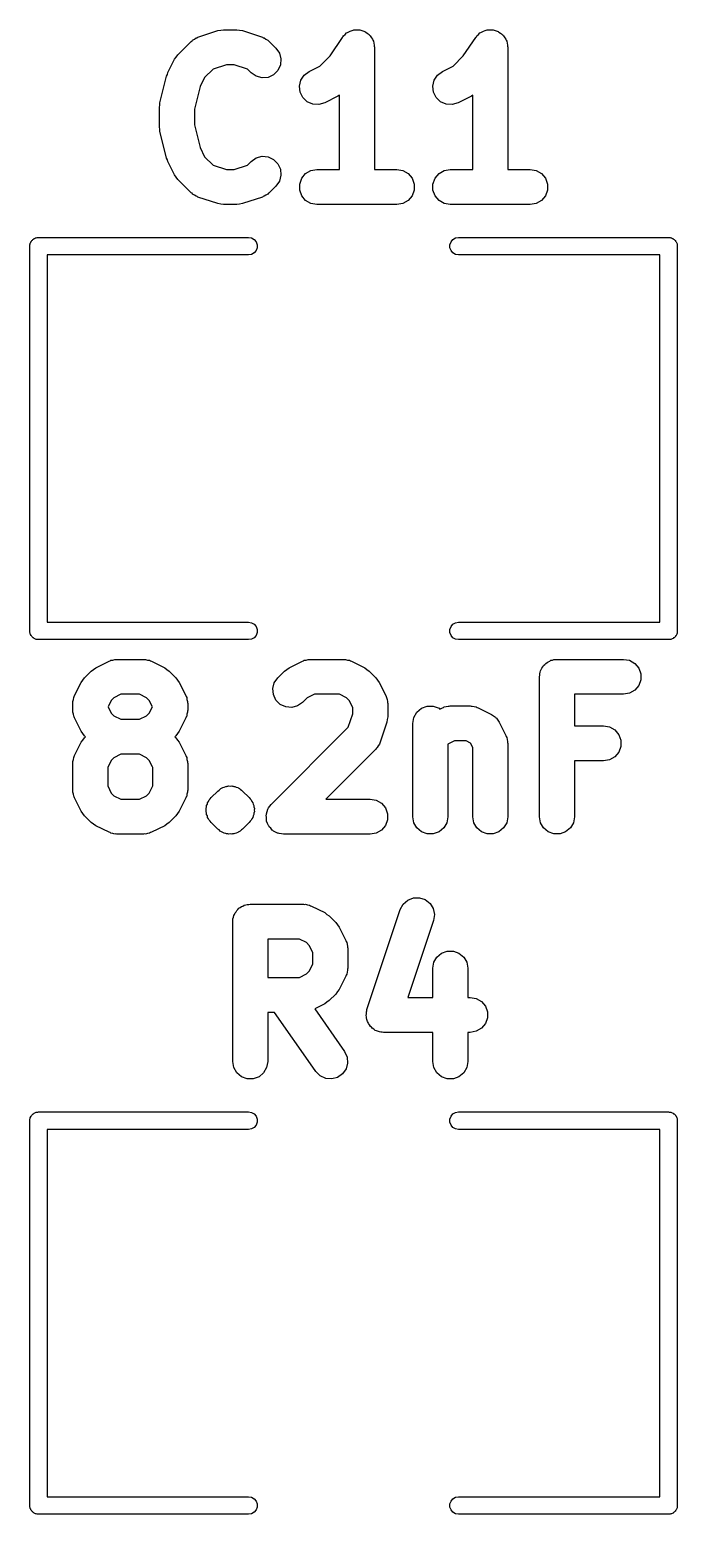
# Model space of a CAD drawing. Extents: x 51 to 137, y -158 to -25.
# Drawn here: x 100.14 to 104.84, y -112.98 to -102.2 of the extents above; entities that cross this region are included whole.
import ezdxf

# ---------------------------------------------------------------- set-up
doc = ezdxf.new("R2010")
doc.units = 0
doc.header["$MEASUREMENT"] = 0
doc.layers.add('BLACK', color=7, linetype='CONTINUOUS')

msp = doc.modelspace()

# ---------------------------------------------------------------- linework, layer by layer
at = {"layer": 'Black'}
for p, q in [((101.214, -102.379), (101.311, -102.282)), ((101.311, -102.282), (101.317, -102.278)), ((101.317, -102.278), (101.321, -102.273)), ((101.321, -102.273), (101.335, -102.265)), ((101.335, -102.265), (101.347, -102.257)), ((101.347, -102.257), (101.354, -102.255)), ((101.354, -102.255), (101.36, -102.252)), ((101.36, -102.252), (101.505, -102.203)), ((101.505, -102.203), (101.526, -102.2)), ((101.526, -102.2), (101.546, -102.197)), ((101.546, -102.197), (101.642, -102.197)), ((101.642, -102.197), (101.662, -102.2)), ((101.662, -102.2), (101.682, -102.203)), ((101.682, -102.203), (101.828, -102.252)), ((101.828, -102.252), (101.834, -102.255)), ((101.834, -102.255), (101.841, -102.257)), ((101.841, -102.257), (101.853, -102.265)), ((101.853, -102.265), (101.866, -102.273)), ((101.866, -102.273), (101.871, -102.278)), ((101.871, -102.278), (101.877, -102.282)), ((101.877, -102.282), (101.926, -102.331)), ((102.318, -102.388), (102.408, -102.253)), ((102.408, -102.253), (102.412, -102.248)), ((102.412, -102.248), (102.416, -102.242)), ((102.416, -102.242), (102.428, -102.232)), ((102.428, -102.232), (102.438, -102.221)), ((102.438, -102.221), (102.444, -102.218)), ((102.444, -102.218), (102.45, -102.214)), ((102.45, -102.214), (102.464, -102.208)), ((102.464, -102.208), (102.478, -102.202)), ((102.478, -102.202), (102.485, -102.201)), ((102.485, -102.201), (102.491, -102.199)), ((102.491, -102.199), (102.506, -102.199)), ((102.506, -102.199), (102.521, -102.197)), ((102.521, -102.197), (102.528, -102.199)), ((102.528, -102.199), (102.535, -102.199)), ((102.535, -102.199), (102.549, -102.204)), ((102.549, -102.204), (102.564, -102.207)), ((102.564, -102.207), (102.57, -102.211)), ((102.57, -102.211), (102.577, -102.214)), ((102.577, -102.214), (102.588, -102.223)), ((102.588, -102.223), (102.601, -102.232)), ((102.601, -102.232), (102.605, -102.237)), ((102.605, -102.237), (102.61, -102.242)), ((102.61, -102.242), (102.618, -102.255)), ((102.618, -102.255), (102.627, -102.267)), ((102.627, -102.267), (102.629, -102.274)), ((102.629, -102.274), (102.633, -102.28)), ((102.633, -102.28), (102.635, -102.295)), ((102.635, -102.295), (102.639, -102.31)), ((103.285, -102.388), (103.375, -102.253)), ((103.375, -102.253), (103.38, -102.248)), ((103.38, -102.248), (103.384, -102.242)), ((103.384, -102.242), (103.395, -102.232)), ((103.395, -102.232), (103.406, -102.221)), ((103.406, -102.221), (103.412, -102.218)), ((103.412, -102.218), (103.417, -102.214)), ((103.417, -102.214), (103.432, -102.208)), ((103.432, -102.208), (103.445, -102.202)), ((103.445, -102.202), (103.452, -102.201)), ((103.452, -102.201), (103.459, -102.199)), ((103.459, -102.199), (103.474, -102.199)), ((103.474, -102.199), (103.489, -102.197)), ((103.489, -102.197), (103.496, -102.199)), ((103.496, -102.199), (103.503, -102.199)), ((103.503, -102.199), (103.517, -102.204)), ((103.517, -102.204), (103.532, -102.207)), ((103.532, -102.207), (103.538, -102.211)), ((103.538, -102.211), (103.544, -102.214)), ((103.544, -102.214), (103.556, -102.223)), ((103.556, -102.223), (103.569, -102.232)), ((103.569, -102.232), (103.573, -102.237)), ((103.573, -102.237), (103.578, -102.242)), ((103.578, -102.242), (103.586, -102.255)), ((103.586, -102.255), (103.595, -102.267)), ((103.595, -102.267), (103.597, -102.274)), ((103.597, -102.274), (103.6, -102.28)), ((103.6, -102.28), (103.603, -102.295)), ((103.603, -102.295), (103.607, -102.31)), ((101.19, -102.412), (101.202, -102.396)), ((101.202, -102.396), (101.214, -102.379)), ((101.926, -102.331), (101.951, -102.367)), ((101.951, -102.367), (101.962, -102.409)), ((101.962, -102.409), (101.959, -102.453)), ((102.244, -102.461), (102.318, -102.388)), ((102.639, -102.31), (102.639, -102.317)), ((102.639, -102.317), (102.64, -102.324)), ((102.64, -102.324), (102.64, -103.213)), ((103.212, -102.461), (103.285, -102.388)), ((103.607, -102.31), (103.607, -102.317)), ((103.607, -102.317), (103.608, -102.324)), ((103.608, -102.324), (103.608, -103.213)), ((101.138, -102.522), (101.142, -102.509)), ((101.142, -102.509), (101.19, -102.412)), ((101.469, -102.483), (101.408, -102.544)), ((101.566, -102.451), (101.469, -102.483)), ((101.622, -102.451), (101.566, -102.451)), ((101.719, -102.483), (101.622, -102.451)), ((101.746, -102.51), (101.719, -102.483)), ((101.782, -102.535), (101.746, -102.51)), ((101.94, -102.493), (101.909, -102.524)), ((101.959, -102.453), (101.94, -102.493)), ((102.131, -102.527), (102.166, -102.5)), ((102.166, -102.5), (102.244, -102.461)), ((103.098, -102.527), (103.134, -102.5)), ((103.134, -102.5), (103.212, -102.461)), ((101.084, -102.728), (101.132, -102.535)), ((101.132, -102.535), (101.138, -102.522)), ((101.375, -102.61), (101.334, -102.775)), ((101.408, -102.544), (101.375, -102.61)), ((101.825, -102.547), (101.782, -102.535)), ((101.869, -102.543), (101.825, -102.547)), ((101.909, -102.524), (101.869, -102.543)), ((102.096, -102.606), (102.106, -102.563)), ((102.101, -102.65), (102.096, -102.606)), ((102.106, -102.563), (102.131, -102.527)), ((103.064, -102.606), (103.074, -102.563)), ((103.069, -102.65), (103.064, -102.606)), ((103.074, -102.563), (103.098, -102.527)), ((101.083, -102.744), (101.084, -102.728)), ((102.121, -102.69), (102.101, -102.65)), ((102.153, -102.72), (102.121, -102.69)), ((102.193, -102.737), (102.153, -102.72)), ((102.28, -102.727), (102.237, -102.74)), ((102.376, -102.679), (102.28, -102.727)), ((102.386, -102.672), (102.376, -102.679)), ((102.386, -103.213), (102.386, -102.672)), ((103.089, -102.69), (103.069, -102.65)), ((103.121, -102.72), (103.089, -102.69)), ((103.161, -102.737), (103.121, -102.72)), ((103.247, -102.727), (103.205, -102.74)), ((103.344, -102.679), (103.247, -102.727)), ((103.354, -102.672), (103.344, -102.679)), ((103.354, -103.213), (103.354, -102.672)), ((101.08, -102.759), (101.083, -102.744)), ((101.08, -102.904), (101.08, -102.759)), ((101.334, -102.775), (101.334, -102.889)), ((102.237, -102.74), (102.193, -102.737)), ((103.205, -102.74), (103.161, -102.737)), ((101.083, -102.919), (101.08, -102.904)), ((101.084, -102.935), (101.083, -102.919)), ((101.132, -103.129), (101.084, -102.935)), ((101.334, -102.889), (101.375, -103.053)), ((101.375, -103.053), (101.408, -103.119)), ((101.138, -103.141), (101.132, -103.129)), ((101.142, -103.155), (101.138, -103.141)), ((101.19, -103.251), (101.142, -103.155)), ((101.408, -103.119), (101.469, -103.18)), ((101.719, -103.18), (101.746, -103.153)), ((101.746, -103.153), (101.782, -103.128)), ((101.782, -103.128), (101.825, -103.116)), ((101.825, -103.116), (101.869, -103.12)), ((101.869, -103.12), (101.909, -103.139)), ((101.909, -103.139), (101.94, -103.17)), ((101.202, -103.268), (101.19, -103.251)), ((101.214, -103.284), (101.202, -103.268)), ((101.469, -103.18), (101.566, -103.213)), ((101.566, -103.213), (101.622, -103.213)), ((101.622, -103.213), (101.719, -103.18)), ((101.94, -103.17), (101.959, -103.21)), ((101.962, -103.254), (101.951, -103.297)), ((101.959, -103.21), (101.962, -103.254)), ((102.113, -103.276), (102.141, -103.242)), ((102.141, -103.242), (102.179, -103.22)), ((102.179, -103.22), (102.223, -103.213)), ((102.223, -103.213), (102.386, -103.213)), ((102.64, -103.213), (102.803, -103.213)), ((102.803, -103.213), (102.847, -103.22)), ((102.847, -103.22), (102.885, -103.242)), ((102.885, -103.242), (102.913, -103.276)), ((103.081, -103.276), (103.109, -103.242)), ((103.109, -103.242), (103.147, -103.22)), ((103.147, -103.22), (103.191, -103.213)), ((103.191, -103.213), (103.354, -103.213)), ((103.608, -103.213), (103.771, -103.213)), ((103.771, -103.213), (103.815, -103.22)), ((103.815, -103.22), (103.853, -103.242)), ((103.853, -103.242), (103.881, -103.276)), ((101.311, -103.381), (101.214, -103.284)), ((101.926, -103.333), (101.877, -103.381)), ((101.951, -103.297), (101.926, -103.333)), ((102.098, -103.318), (102.113, -103.276)), ((102.098, -103.362), (102.098, -103.318)), ((102.113, -103.403), (102.098, -103.362)), ((102.913, -103.276), (102.929, -103.318)), ((102.929, -103.362), (102.913, -103.403)), ((102.929, -103.318), (102.929, -103.362)), ((103.065, -103.318), (103.081, -103.276)), ((103.065, -103.362), (103.065, -103.318)), ((103.081, -103.403), (103.065, -103.362)), ((103.881, -103.276), (103.896, -103.318)), ((103.896, -103.362), (103.881, -103.403)), ((103.896, -103.318), (103.896, -103.362)), ((101.317, -103.385), (101.311, -103.381)), ((101.321, -103.391), (101.317, -103.385)), ((101.335, -103.398), (101.321, -103.391)), ((101.347, -103.406), (101.335, -103.398)), ((101.354, -103.408), (101.347, -103.406)), ((101.36, -103.412), (101.354, -103.408)), ((101.505, -103.46), (101.36, -103.412)), ((101.526, -103.463), (101.505, -103.46)), ((101.546, -103.467), (101.526, -103.463)), ((101.642, -103.467), (101.546, -103.467)), ((101.662, -103.463), (101.642, -103.467)), ((101.682, -103.46), (101.662, -103.463)), ((101.828, -103.412), (101.682, -103.46)), ((101.834, -103.408), (101.828, -103.412)), ((101.841, -103.406), (101.834, -103.408)), ((101.853, -103.398), (101.841, -103.406)), ((101.866, -103.391), (101.853, -103.398)), ((101.871, -103.385), (101.866, -103.391)), ((101.877, -103.381), (101.871, -103.385)), ((102.141, -103.437), (102.113, -103.403)), ((102.179, -103.459), (102.141, -103.437)), ((102.223, -103.467), (102.179, -103.459)), ((102.803, -103.467), (102.223, -103.467)), ((102.847, -103.459), (102.803, -103.467)), ((102.885, -103.437), (102.847, -103.459)), ((102.913, -103.403), (102.885, -103.437)), ((103.109, -103.437), (103.081, -103.403)), ((103.147, -103.459), (103.109, -103.437)), ((103.191, -103.467), (103.147, -103.459)), ((103.771, -103.467), (103.191, -103.467)), ((103.815, -103.459), (103.771, -103.467)), ((103.853, -103.437), (103.815, -103.459)), ((103.881, -103.403), (103.853, -103.437)), ((100.139, -103.769), (100.14, -103.764)), ((100.139, -106.563), (100.139, -103.769)), ((100.14, -103.758), (100.142, -103.753)), ((100.14, -103.764), (100.14, -103.758)), ((100.142, -103.753), (100.143, -103.747)), ((100.143, -103.747), (100.146, -103.742)), ((100.146, -103.742), (100.148, -103.737)), ((100.148, -103.737), (100.152, -103.733)), ((100.152, -103.733), (100.154, -103.728)), ((100.154, -103.728), (100.159, -103.725)), ((100.159, -103.725), (100.162, -103.72)), ((100.162, -103.72), (100.167, -103.718)), ((100.167, -103.718), (100.171, -103.714)), ((100.171, -103.714), (100.176, -103.712)), ((100.176, -103.712), (100.181, -103.709)), ((100.181, -103.709), (100.187, -103.708)), ((100.187, -103.708), (100.192, -103.706)), ((100.192, -103.706), (100.198, -103.706)), ((100.198, -103.706), (100.203, -103.706)), ((100.203, -103.706), (101.727, -103.706)), ((101.727, -103.706), (101.749, -103.709)), ((101.749, -103.709), (101.768, -103.72)), ((101.768, -103.72), (101.782, -103.737)), ((101.782, -103.801), (101.768, -103.818)), ((101.782, -103.737), (101.79, -103.758)), ((101.79, -103.78), (101.782, -103.801)), ((101.79, -103.758), (101.79, -103.78)), ((103.188, -103.758), (103.196, -103.737)), ((103.188, -103.78), (103.188, -103.758)), ((103.196, -103.801), (103.188, -103.78)), ((103.196, -103.737), (103.21, -103.72)), ((103.21, -103.818), (103.196, -103.801)), ((103.21, -103.72), (103.229, -103.709)), ((103.229, -103.709), (103.251, -103.706)), ((103.251, -103.706), (104.775, -103.706)), ((104.775, -103.706), (104.78, -103.706)), ((104.78, -103.706), (104.786, -103.706)), ((104.786, -103.706), (104.791, -103.708)), ((104.791, -103.708), (104.797, -103.709)), ((104.797, -103.709), (104.802, -103.712)), ((104.802, -103.712), (104.807, -103.714)), ((104.807, -103.714), (104.811, -103.718)), ((104.811, -103.718), (104.816, -103.72)), ((104.816, -103.72), (104.819, -103.725)), ((104.819, -103.725), (104.824, -103.728)), ((104.824, -103.728), (104.826, -103.733)), ((104.826, -103.733), (104.83, -103.737)), ((104.83, -103.737), (104.832, -103.742)), ((104.832, -103.742), (104.835, -103.747)), ((104.835, -103.747), (104.836, -103.753)), ((104.836, -103.753), (104.838, -103.758)), ((104.838, -103.758), (104.838, -103.764)), ((104.838, -103.764), (104.838, -103.769)), ((104.838, -103.769), (104.838, -106.563)), ((101.727, -103.832), (100.266, -103.832)), ((100.266, -103.832), (100.266, -106.499)), ((101.749, -103.829), (101.727, -103.832)), ((101.768, -103.818), (101.749, -103.829)), ((103.229, -103.829), (103.21, -103.818)), ((103.251, -103.832), (103.229, -103.829)), ((104.712, -103.832), (103.251, -103.832)), ((104.712, -106.499), (104.712, -103.832)), ((100.266, -106.499), (101.727, -106.499)), ((101.727, -106.499), (101.749, -106.503)), ((101.749, -106.503), (101.768, -106.514)), ((103.21, -106.514), (103.229, -106.503)), ((103.229, -106.503), (103.251, -106.499)), ((103.251, -106.499), (104.712, -106.499)), ((100.14, -106.568), (100.139, -106.563)), ((100.14, -106.574), (100.14, -106.568)), ((100.142, -106.579), (100.14, -106.574)), ((100.143, -106.585), (100.142, -106.579)), ((100.146, -106.59), (100.143, -106.585)), ((100.148, -106.595), (100.146, -106.59)), ((100.152, -106.599), (100.148, -106.595)), ((100.154, -106.604), (100.152, -106.599)), ((100.159, -106.607), (100.154, -106.604)), ((100.162, -106.612), (100.159, -106.607)), ((100.167, -106.614), (100.162, -106.612)), ((100.171, -106.618), (100.167, -106.614)), ((101.768, -106.612), (101.749, -106.623)), ((101.768, -106.514), (101.782, -106.531)), ((101.782, -106.595), (101.768, -106.612)), ((101.782, -106.531), (101.79, -106.552)), ((101.79, -106.574), (101.782, -106.595)), ((101.79, -106.552), (101.79, -106.574)), ((103.188, -106.552), (103.196, -106.531)), ((103.188, -106.574), (103.188, -106.552)), ((103.196, -106.595), (103.188, -106.574)), ((103.196, -106.531), (103.21, -106.514)), ((103.21, -106.612), (103.196, -106.595)), ((103.229, -106.623), (103.21, -106.612)), ((104.811, -106.614), (104.807, -106.618)), ((104.816, -106.612), (104.811, -106.614)), ((104.819, -106.607), (104.816, -106.612)), ((104.824, -106.604), (104.819, -106.607)), ((104.826, -106.599), (104.824, -106.604)), ((104.83, -106.595), (104.826, -106.599)), ((104.832, -106.59), (104.83, -106.595)), ((104.835, -106.585), (104.832, -106.59)), ((104.836, -106.579), (104.835, -106.585)), ((104.838, -106.574), (104.836, -106.579)), ((104.838, -106.563), (104.838, -106.568)), ((104.838, -106.568), (104.838, -106.574)), ((100.176, -106.62), (100.171, -106.618)), ((100.181, -106.623), (100.176, -106.62)), ((100.187, -106.624), (100.181, -106.623)), ((100.192, -106.626), (100.187, -106.624)), ((100.198, -106.626), (100.192, -106.626)), ((100.203, -106.626), (100.198, -106.626)), ((101.727, -106.626), (100.203, -106.626)), ((101.749, -106.623), (101.727, -106.626)), ((103.251, -106.626), (103.229, -106.623)), ((104.775, -106.626), (103.251, -106.626)), ((104.78, -106.626), (104.775, -106.626)), ((104.786, -106.626), (104.78, -106.626)), ((104.791, -106.624), (104.786, -106.626)), ((104.797, -106.623), (104.791, -106.624)), ((104.802, -106.62), (104.797, -106.623)), ((104.807, -106.618), (104.802, -106.62)), ((100.618, -106.83), (100.715, -106.782)), ((100.715, -106.782), (100.722, -106.78)), ((100.722, -106.78), (100.728, -106.776)), ((100.728, -106.776), (100.743, -106.774)), ((100.743, -106.774), (100.757, -106.769)), ((100.757, -106.769), (100.764, -106.77)), ((100.764, -106.77), (100.771, -106.769)), ((100.771, -106.769), (100.965, -106.769)), ((100.965, -106.769), (100.972, -106.77)), ((100.972, -106.77), (100.98, -106.769)), ((100.98, -106.769), (100.994, -106.774)), ((100.994, -106.774), (101.008, -106.776)), ((101.008, -106.776), (101.015, -106.78)), ((101.015, -106.78), (101.022, -106.782)), ((101.022, -106.782), (101.119, -106.83)), ((102.021, -106.83), (102.118, -106.782)), ((102.118, -106.782), (102.125, -106.78)), ((102.125, -106.78), (102.131, -106.776)), ((102.131, -106.776), (102.146, -106.774)), ((102.146, -106.774), (102.16, -106.769)), ((102.16, -106.769), (102.167, -106.77)), ((102.167, -106.77), (102.175, -106.769)), ((102.175, -106.769), (102.416, -106.769)), ((102.416, -106.769), (102.424, -106.77)), ((102.424, -106.77), (102.431, -106.769)), ((102.431, -106.769), (102.445, -106.774)), ((102.445, -106.774), (102.46, -106.776)), ((102.46, -106.776), (102.466, -106.78)), ((102.466, -106.78), (102.473, -106.782)), ((102.473, -106.782), (102.57, -106.83)), ((103.855, -106.832), (103.862, -106.824)), ((103.862, -106.824), (103.867, -106.814)), ((103.867, -106.814), (103.876, -106.807)), ((103.876, -106.807), (103.883, -106.798)), ((103.883, -106.798), (103.893, -106.793)), ((103.893, -106.793), (103.901, -106.786)), ((103.901, -106.786), (103.912, -106.782)), ((103.912, -106.782), (103.921, -106.776)), ((103.921, -106.776), (103.932, -106.774)), ((103.932, -106.774), (103.943, -106.771)), ((103.943, -106.771), (103.954, -106.771)), ((103.954, -106.771), (103.965, -106.769)), ((103.965, -106.769), (104.448, -106.769)), ((104.448, -106.769), (104.492, -106.776)), ((104.492, -106.776), (104.53, -106.798)), ((104.53, -106.798), (104.558, -106.832)), ((100.464, -107.032), (100.513, -106.936)), ((100.513, -106.936), (100.525, -106.919)), ((100.525, -106.919), (100.537, -106.903)), ((100.537, -106.903), (100.585, -106.854)), ((100.585, -106.854), (100.602, -106.843)), ((100.602, -106.843), (100.618, -106.83)), ((101.119, -106.83), (101.135, -106.843)), ((101.135, -106.843), (101.152, -106.854)), ((101.152, -106.854), (101.2, -106.903)), ((101.2, -106.903), (101.212, -106.919)), ((101.212, -106.919), (101.224, -106.936)), ((101.224, -106.936), (101.272, -107.032)), ((101.914, -106.939), (101.94, -106.903)), ((101.94, -106.903), (101.988, -106.854)), ((101.988, -106.854), (102.005, -106.843)), ((102.005, -106.843), (102.021, -106.83)), ((102.57, -106.83), (102.586, -106.843)), ((102.586, -106.843), (102.603, -106.854)), ((102.603, -106.854), (102.651, -106.903)), ((102.651, -106.903), (102.663, -106.919)), ((102.663, -106.919), (102.675, -106.936)), ((102.675, -106.936), (102.724, -107.032)), ((103.838, -106.896), (103.84, -106.885)), ((103.838, -107.912), (103.838, -106.896)), ((103.84, -106.874), (103.843, -106.863)), ((103.84, -106.885), (103.84, -106.874)), ((103.843, -106.863), (103.845, -106.852)), ((103.845, -106.852), (103.851, -106.843)), ((103.851, -106.843), (103.855, -106.832)), ((104.558, -106.832), (104.573, -106.874)), ((104.573, -106.918), (104.558, -106.959)), ((104.573, -106.874), (104.573, -106.918)), ((100.459, -107.046), (100.462, -107.039)), ((100.462, -107.039), (100.464, -107.032)), ((100.801, -107.023), (100.75, -107.048)), ((100.935, -107.023), (100.801, -107.023)), ((100.987, -107.048), (100.935, -107.023)), ((101.272, -107.032), (101.274, -107.039)), ((101.274, -107.039), (101.278, -107.046)), ((101.903, -106.981), (101.914, -106.939)), ((101.907, -107.025), (101.903, -106.981)), ((101.925, -107.065), (101.907, -107.025)), ((102.205, -107.023), (102.153, -107.048)), ((102.386, -107.023), (102.205, -107.023)), ((102.438, -107.048), (102.386, -107.023)), ((102.724, -107.032), (102.726, -107.039)), ((102.726, -107.039), (102.729, -107.046)), ((104.448, -107.023), (104.092, -107.023)), ((104.092, -107.023), (104.092, -107.252)), ((104.492, -107.015), (104.448, -107.023)), ((104.53, -106.993), (104.492, -107.015)), ((104.558, -106.959), (104.53, -106.993)), ((100.451, -107.089), (100.452, -107.082)), ((100.451, -107.138), (100.451, -107.089)), ((100.452, -107.145), (100.451, -107.138)), ((100.452, -107.075), (100.456, -107.06)), ((100.452, -107.082), (100.452, -107.075)), ((100.452, -107.152), (100.452, -107.145)), ((100.456, -107.166), (100.452, -107.152)), ((100.456, -107.06), (100.459, -107.046)), ((100.731, -107.068), (100.708, -107.113)), ((100.708, -107.113), (100.731, -107.159)), ((100.75, -107.048), (100.731, -107.068)), ((101.006, -107.068), (100.987, -107.048)), ((101.029, -107.113), (101.006, -107.068)), ((101.006, -107.159), (101.029, -107.113)), ((101.278, -107.046), (101.28, -107.06)), ((101.28, -107.06), (101.285, -107.075)), ((101.285, -107.152), (101.28, -107.166)), ((101.285, -107.075), (101.284, -107.082)), ((101.284, -107.082), (101.286, -107.089)), ((101.286, -107.138), (101.284, -107.145)), ((101.284, -107.145), (101.285, -107.152)), ((101.286, -107.089), (101.286, -107.138)), ((101.957, -107.096), (101.925, -107.065)), ((101.997, -107.115), (101.957, -107.096)), ((102.04, -107.119), (101.997, -107.115)), ((102.083, -107.107), (102.04, -107.119)), ((102.119, -107.082), (102.083, -107.107)), ((102.153, -107.048), (102.119, -107.082)), ((102.457, -107.068), (102.438, -107.048)), ((102.483, -107.119), (102.457, -107.068)), ((102.483, -107.165), (102.483, -107.119)), ((102.729, -107.046), (102.732, -107.06)), ((102.732, -107.06), (102.736, -107.075)), ((102.736, -107.075), (102.736, -107.082)), ((102.736, -107.082), (102.737, -107.089)), ((102.737, -107.089), (102.737, -107.186)), ((102.926, -107.191), (102.948, -107.153)), ((102.948, -107.153), (102.982, -107.124)), ((102.982, -107.124), (103.023, -107.109)), ((103.023, -107.109), (103.067, -107.109)), ((103.067, -107.109), (103.109, -107.124)), ((103.109, -107.124), (103.115, -107.13)), ((103.115, -107.13), (103.134, -107.121)), ((103.134, -107.121), (103.141, -107.119)), ((103.141, -107.119), (103.147, -107.115)), ((103.147, -107.115), (103.162, -107.112)), ((103.162, -107.112), (103.176, -107.108)), ((103.176, -107.108), (103.183, -107.109)), ((103.183, -107.109), (103.191, -107.107)), ((103.191, -107.107), (103.336, -107.107)), ((103.336, -107.107), (103.343, -107.109)), ((103.343, -107.109), (103.35, -107.108)), ((103.35, -107.108), (103.364, -107.112)), ((103.364, -107.112), (103.379, -107.115)), ((103.379, -107.115), (103.385, -107.119)), ((103.385, -107.119), (103.392, -107.121)), ((103.392, -107.121), (103.489, -107.169)), ((100.459, -107.181), (100.456, -107.166)), ((100.462, -107.187), (100.459, -107.181)), ((100.464, -107.194), (100.462, -107.187)), ((100.513, -107.291), (100.464, -107.194)), ((100.731, -107.159), (100.75, -107.178)), ((100.75, -107.178), (100.801, -107.204)), ((100.801, -107.204), (100.935, -107.204)), ((100.935, -107.204), (100.987, -107.178)), ((100.987, -107.178), (101.006, -107.159)), ((101.272, -107.194), (101.224, -107.291)), ((101.274, -107.187), (101.272, -107.194)), ((101.278, -107.181), (101.274, -107.187)), ((101.28, -107.166), (101.278, -107.181)), ((102.451, -107.262), (102.483, -107.165)), ((102.73, -107.226), (102.682, -107.371)), ((102.733, -107.206), (102.73, -107.226)), ((102.737, -107.186), (102.733, -107.206)), ((102.918, -107.234), (102.926, -107.191)), ((102.918, -107.912), (102.918, -107.234)), ((103.489, -107.169), (103.504, -107.18)), ((103.504, -107.18), (103.52, -107.19)), ((103.52, -107.19), (103.522, -107.193)), ((103.522, -107.193), (103.525, -107.195)), ((103.525, -107.195), (103.535, -107.211)), ((103.535, -107.211), (103.546, -107.226)), ((103.546, -107.226), (103.594, -107.323)), ((104.092, -107.252), (104.303, -107.252)), ((104.303, -107.252), (104.347, -107.26)), ((104.347, -107.26), (104.385, -107.282)), ((100.525, -107.307), (100.513, -107.291)), ((100.513, -107.371), (100.525, -107.355)), ((100.537, -107.324), (100.525, -107.307)), ((100.525, -107.355), (100.537, -107.338)), ((100.543, -107.331), (100.537, -107.324)), ((100.537, -107.338), (100.543, -107.331)), ((101.2, -107.324), (101.193, -107.331)), ((101.193, -107.331), (101.2, -107.338)), ((101.212, -107.307), (101.2, -107.324)), ((101.2, -107.338), (101.212, -107.355)), ((101.224, -107.291), (101.212, -107.307)), ((101.212, -107.355), (101.224, -107.371)), ((101.891, -107.822), (102.451, -107.262)), ((103.221, -107.361), (103.172, -107.385)), ((103.306, -107.361), (103.221, -107.361)), ((103.338, -107.377), (103.306, -107.361)), ((103.594, -107.323), (103.596, -107.33)), ((103.596, -107.33), (103.6, -107.336)), ((103.6, -107.336), (103.603, -107.351)), ((103.603, -107.351), (103.607, -107.365)), ((103.607, -107.365), (103.607, -107.372)), ((104.385, -107.282), (104.413, -107.316)), ((104.413, -107.316), (104.428, -107.357)), ((104.428, -107.357), (104.428, -107.401)), ((100.459, -107.481), (100.462, -107.475)), ((100.462, -107.475), (100.464, -107.468)), ((100.464, -107.468), (100.513, -107.371)), ((100.801, -107.458), (100.75, -107.484)), ((100.935, -107.458), (100.801, -107.458)), ((100.987, -107.484), (100.935, -107.458)), ((101.224, -107.371), (101.272, -107.468)), ((101.272, -107.468), (101.274, -107.475)), ((101.274, -107.475), (101.278, -107.481)), ((102.651, -107.421), (102.288, -107.785)), ((102.656, -107.415), (102.651, -107.421)), ((102.661, -107.41), (102.656, -107.415)), ((102.668, -107.397), (102.661, -107.41)), ((102.677, -107.385), (102.668, -107.397)), ((102.679, -107.378), (102.677, -107.385)), ((102.682, -107.371), (102.679, -107.378)), ((103.172, -107.385), (103.172, -107.912)), ((103.354, -107.409), (103.338, -107.377)), ((103.354, -107.912), (103.354, -107.409)), ((103.607, -107.372), (103.608, -107.379)), ((103.608, -107.379), (103.608, -107.912)), ((104.413, -107.443), (104.385, -107.477)), ((104.428, -107.401), (104.413, -107.443)), ((100.451, -107.525), (100.452, -107.517)), ((100.451, -107.718), (100.451, -107.525)), ((100.452, -107.51), (100.456, -107.496)), ((100.452, -107.517), (100.452, -107.51)), ((100.456, -107.496), (100.459, -107.481)), ((100.731, -107.503), (100.705, -107.555)), ((100.705, -107.555), (100.705, -107.688)), ((100.75, -107.484), (100.731, -107.503)), ((101.006, -107.503), (100.987, -107.484)), ((101.029, -107.549), (101.006, -107.503)), ((101.032, -107.555), (101.029, -107.549)), ((101.032, -107.688), (101.032, -107.555)), ((101.278, -107.481), (101.28, -107.496)), ((101.28, -107.496), (101.285, -107.51)), ((101.285, -107.51), (101.284, -107.517)), ((101.284, -107.517), (101.286, -107.525)), ((101.286, -107.525), (101.286, -107.718)), ((104.303, -107.506), (104.092, -107.506)), ((104.092, -107.506), (104.092, -107.912)), ((104.347, -107.499), (104.303, -107.506)), ((104.385, -107.477), (104.347, -107.499)), ((100.705, -107.688), (100.731, -107.74)), ((101.006, -107.74), (101.032, -107.688)), ((101.551, -107.697), (101.561, -107.692)), ((101.561, -107.692), (101.567, -107.692)), ((101.567, -107.692), (101.572, -107.69)), ((101.572, -107.69), (101.577, -107.69)), ((101.577, -107.69), (101.583, -107.688)), ((101.583, -107.688), (101.594, -107.689)), ((101.594, -107.689), (101.605, -107.688)), ((101.605, -107.688), (101.61, -107.69)), ((101.61, -107.69), (101.616, -107.69)), ((101.616, -107.69), (101.621, -107.692)), ((101.621, -107.692), (101.627, -107.692)), ((101.627, -107.692), (101.637, -107.697)), ((100.452, -107.725), (100.451, -107.718)), ((100.452, -107.733), (100.452, -107.725)), ((100.456, -107.747), (100.452, -107.733)), ((100.459, -107.762), (100.456, -107.747)), ((100.462, -107.768), (100.459, -107.762)), ((100.464, -107.775), (100.462, -107.768)), ((100.513, -107.872), (100.464, -107.775)), ((100.731, -107.74), (100.75, -107.759)), ((100.75, -107.759), (100.801, -107.785)), ((100.801, -107.785), (100.935, -107.785)), ((100.935, -107.785), (100.987, -107.759)), ((100.987, -107.759), (101.006, -107.74)), ((101.272, -107.775), (101.224, -107.872)), ((101.274, -107.768), (101.272, -107.775)), ((101.278, -107.762), (101.274, -107.768)), ((101.28, -107.747), (101.278, -107.762)), ((101.285, -107.733), (101.28, -107.747)), ((101.286, -107.718), (101.284, -107.725)), ((101.284, -107.725), (101.285, -107.733)), ((101.43, -107.81), (101.437, -107.8)), ((101.437, -107.8), (101.442, -107.79)), ((101.442, -107.79), (101.449, -107.783)), ((101.449, -107.783), (101.456, -107.773)), ((101.456, -107.773), (101.504, -107.725)), ((101.504, -107.725), (101.513, -107.719)), ((101.513, -107.719), (101.521, -107.711)), ((101.521, -107.711), (101.526, -107.708)), ((101.526, -107.708), (101.53, -107.705)), ((101.53, -107.705), (101.536, -107.703)), ((101.536, -107.703), (101.54, -107.7)), ((101.54, -107.7), (101.551, -107.697)), ((101.637, -107.697), (101.648, -107.7)), ((101.648, -107.7), (101.652, -107.703)), ((101.652, -107.703), (101.657, -107.705)), ((101.657, -107.705), (101.662, -107.708)), ((101.662, -107.708), (101.667, -107.711)), ((101.667, -107.711), (101.675, -107.719)), ((101.675, -107.719), (101.684, -107.725)), ((101.684, -107.725), (101.732, -107.773)), ((101.732, -107.773), (101.739, -107.783)), ((101.739, -107.783), (101.746, -107.79)), ((101.746, -107.79), (101.751, -107.8)), ((101.751, -107.8), (101.757, -107.81)), ((102.288, -107.785), (102.61, -107.785)), ((102.61, -107.785), (102.653, -107.792)), ((102.653, -107.792), (102.692, -107.814)), ((100.525, -107.888), (100.513, -107.872)), ((100.537, -107.905), (100.525, -107.888)), ((100.585, -107.953), (100.537, -107.905)), ((101.2, -107.905), (101.152, -107.953)), ((101.212, -107.888), (101.2, -107.905)), ((101.224, -107.872), (101.212, -107.888)), ((101.419, -107.852), (101.422, -107.841)), ((101.42, -107.863), (101.419, -107.852)), ((101.419, -107.874), (101.42, -107.863)), ((101.422, -107.885), (101.419, -107.874)), ((101.422, -107.841), (101.423, -107.83)), ((101.423, -107.896), (101.422, -107.885)), ((101.423, -107.83), (101.428, -107.82)), ((101.428, -107.906), (101.423, -107.896)), ((101.428, -107.82), (101.43, -107.81)), ((101.43, -107.917), (101.428, -107.906)), ((101.757, -107.81), (101.76, -107.82)), ((101.76, -107.906), (101.757, -107.917)), ((101.76, -107.82), (101.765, -107.83)), ((101.765, -107.896), (101.76, -107.906)), ((101.765, -107.83), (101.766, -107.841)), ((101.766, -107.885), (101.765, -107.896)), ((101.766, -107.841), (101.769, -107.852)), ((101.769, -107.874), (101.766, -107.885)), ((101.769, -107.852), (101.768, -107.863)), ((101.768, -107.863), (101.769, -107.874)), ((101.854, -107.901), (101.856, -107.895)), ((101.856, -107.917), (101.854, -107.901)), ((101.856, -107.89), (101.862, -107.874)), ((101.856, -107.895), (101.856, -107.89)), ((101.862, -107.874), (101.866, -107.858)), ((101.866, -107.858), (101.869, -107.853)), ((101.869, -107.853), (101.871, -107.848)), ((101.871, -107.848), (101.882, -107.835)), ((101.882, -107.835), (101.891, -107.822)), ((102.692, -107.814), (102.72, -107.848)), ((102.72, -107.848), (102.735, -107.89)), ((102.735, -107.89), (102.735, -107.934)), ((100.602, -107.965), (100.585, -107.953)), ((100.618, -107.977), (100.602, -107.965)), ((100.715, -108.025), (100.618, -107.977)), ((101.119, -107.977), (101.022, -108.025)), ((101.135, -107.965), (101.119, -107.977)), ((101.152, -107.953), (101.135, -107.965)), ((101.437, -107.926), (101.43, -107.917)), ((101.442, -107.936), (101.437, -107.926)), ((101.449, -107.944), (101.442, -107.936)), ((101.456, -107.953), (101.449, -107.944)), ((101.504, -108.001), (101.456, -107.953)), ((101.513, -108.008), (101.504, -108.001)), ((101.521, -108.016), (101.513, -108.008)), ((101.675, -108.008), (101.667, -108.016)), ((101.684, -108.001), (101.675, -108.008)), ((101.732, -107.953), (101.684, -108.001)), ((101.739, -107.944), (101.732, -107.953)), ((101.746, -107.936), (101.739, -107.944)), ((101.751, -107.926), (101.746, -107.936)), ((101.757, -107.917), (101.751, -107.926)), ((101.856, -107.934), (101.856, -107.917)), ((101.858, -107.939), (101.856, -107.934)), ((101.858, -107.944), (101.858, -107.939)), ((101.865, -107.96), (101.858, -107.944)), ((101.871, -107.975), (101.865, -107.96)), ((101.875, -107.979), (101.871, -107.975)), ((101.877, -107.984), (101.875, -107.979)), ((101.889, -107.996), (101.877, -107.984)), ((101.899, -108.009), (101.889, -107.996)), ((101.904, -108.012), (101.899, -108.009)), ((101.908, -108.016), (101.904, -108.012)), ((102.692, -108.009), (102.653, -108.031)), ((102.72, -107.975), (102.692, -108.009)), ((102.735, -107.934), (102.72, -107.975)), ((102.926, -107.955), (102.918, -107.912)), ((102.948, -107.993), (102.926, -107.955)), ((102.982, -108.022), (102.948, -107.993)), ((103.143, -107.993), (103.109, -108.022)), ((103.165, -107.955), (103.143, -107.993)), ((103.172, -107.912), (103.165, -107.955)), ((103.361, -107.955), (103.354, -107.912)), ((103.384, -107.993), (103.361, -107.955)), ((103.417, -108.022), (103.384, -107.993)), ((103.578, -107.993), (103.544, -108.022)), ((103.6, -107.955), (103.578, -107.993)), ((103.608, -107.912), (103.6, -107.955)), ((103.845, -107.955), (103.838, -107.912)), ((103.867, -107.993), (103.845, -107.955)), ((103.901, -108.022), (103.867, -107.993)), ((104.062, -107.993), (104.028, -108.022)), ((104.084, -107.955), (104.062, -107.993)), ((104.092, -107.912), (104.084, -107.955)), ((100.722, -108.027), (100.715, -108.025)), ((100.728, -108.031), (100.722, -108.027)), ((100.743, -108.034), (100.728, -108.031)), ((100.757, -108.038), (100.743, -108.034)), ((100.764, -108.037), (100.757, -108.038)), ((100.771, -108.039), (100.764, -108.037)), ((100.965, -108.039), (100.771, -108.039)), ((100.972, -108.037), (100.965, -108.039)), ((100.98, -108.038), (100.972, -108.037)), ((100.994, -108.034), (100.98, -108.038)), ((101.008, -108.031), (100.994, -108.034)), ((101.015, -108.027), (101.008, -108.031)), ((101.022, -108.025), (101.015, -108.027)), ((101.526, -108.018), (101.521, -108.016)), ((101.53, -108.022), (101.526, -108.018)), ((101.536, -108.024), (101.53, -108.022)), ((101.54, -108.027), (101.536, -108.024)), ((101.551, -108.03), (101.54, -108.027)), ((101.561, -108.034), (101.551, -108.03)), ((101.567, -108.035), (101.561, -108.034)), ((101.572, -108.037), (101.567, -108.035)), ((101.577, -108.037), (101.572, -108.037)), ((101.583, -108.038), (101.577, -108.037)), ((101.594, -108.037), (101.583, -108.038)), ((101.605, -108.038), (101.594, -108.037)), ((101.61, -108.037), (101.605, -108.038)), ((101.616, -108.037), (101.61, -108.037)), ((101.621, -108.035), (101.616, -108.037)), ((101.627, -108.034), (101.621, -108.035)), ((101.637, -108.03), (101.627, -108.034)), ((101.648, -108.027), (101.637, -108.03)), ((101.652, -108.024), (101.648, -108.027)), ((101.657, -108.022), (101.652, -108.024)), ((101.662, -108.018), (101.657, -108.022)), ((101.667, -108.016), (101.662, -108.018)), ((101.923, -108.023), (101.908, -108.016)), ((101.938, -108.031), (101.923, -108.023)), ((101.943, -108.032), (101.938, -108.031)), ((101.948, -108.034), (101.943, -108.032)), ((101.965, -108.036), (101.948, -108.034)), ((101.981, -108.039), (101.965, -108.036)), ((102.61, -108.039), (101.981, -108.039)), ((102.653, -108.031), (102.61, -108.039)), ((103.023, -108.037), (102.982, -108.022)), ((103.067, -108.037), (103.023, -108.037)), ((103.109, -108.022), (103.067, -108.037)), ((103.459, -108.037), (103.417, -108.022)), ((103.503, -108.037), (103.459, -108.037)), ((103.544, -108.022), (103.503, -108.037)), ((103.943, -108.037), (103.901, -108.022)), ((103.987, -108.037), (103.943, -108.037)), ((104.028, -108.022), (103.987, -108.037)), ((101.686, -108.56), (101.696, -108.554)), ((101.696, -108.554), (101.707, -108.552)), ((101.707, -108.552), (101.717, -108.549)), ((101.717, -108.549), (101.728, -108.549)), ((101.728, -108.549), (101.739, -108.547)), ((101.739, -108.547), (102.126, -108.547)), ((102.126, -108.547), (102.133, -108.548)), ((102.133, -108.548), (102.141, -108.547)), ((102.141, -108.547), (102.155, -108.552)), ((102.155, -108.552), (102.17, -108.554)), ((102.17, -108.554), (102.176, -108.558)), ((102.828, -108.585), (102.849, -108.546)), ((102.849, -108.546), (102.882, -108.517)), ((102.882, -108.517), (102.923, -108.501)), ((102.923, -108.501), (102.967, -108.5)), ((102.967, -108.5), (103.009, -108.514)), ((103.009, -108.514), (103.044, -108.541)), ((103.044, -108.541), (103.067, -108.579)), ((101.614, -108.652), (101.618, -108.641)), ((101.614, -108.663), (101.614, -108.652)), ((101.618, -108.641), (101.62, -108.63)), ((101.62, -108.63), (101.625, -108.621)), ((101.625, -108.621), (101.629, -108.61)), ((101.629, -108.61), (101.636, -108.602)), ((101.636, -108.602), (101.642, -108.592)), ((101.642, -108.592), (101.65, -108.585)), ((101.65, -108.585), (101.657, -108.576)), ((101.657, -108.576), (101.667, -108.571)), ((101.667, -108.571), (101.676, -108.564)), ((101.676, -108.564), (101.686, -108.56)), ((102.176, -108.558), (102.183, -108.56)), ((102.183, -108.56), (102.28, -108.608)), ((102.28, -108.608), (102.296, -108.621)), ((102.296, -108.621), (102.313, -108.632)), ((102.313, -108.632), (102.361, -108.681)), ((102.586, -109.311), (102.828, -108.585)), ((103.067, -108.579), (103.076, -108.622)), ((103.076, -108.622), (103.069, -108.665)), ((101.612, -108.674), (101.614, -108.663)), ((101.612, -109.69), (101.612, -108.674)), ((102.361, -108.681), (102.373, -108.697)), ((102.373, -108.697), (102.385, -108.714)), ((102.385, -108.714), (102.433, -108.81)), ((103.069, -108.665), (102.883, -109.224)), ((101.866, -108.801), (101.866, -109.079)), ((102.096, -108.801), (101.866, -108.801)), ((102.148, -108.826), (102.096, -108.801)), ((102.167, -108.846), (102.148, -108.826)), ((102.193, -108.897), (102.167, -108.846)), ((102.433, -108.81), (102.435, -108.817)), ((102.435, -108.817), (102.439, -108.824)), ((102.439, -108.824), (102.442, -108.838)), ((102.442, -108.838), (102.446, -108.853)), ((102.446, -108.853), (102.445, -108.86)), ((102.445, -108.86), (102.447, -108.867)), ((102.447, -108.867), (102.447, -109.012)), ((102.167, -109.034), (102.193, -108.982)), ((102.193, -108.982), (102.193, -108.897)), ((103.064, -109.012), (103.071, -108.969)), ((103.071, -108.969), (103.093, -108.931)), ((103.093, -108.931), (103.127, -108.902)), ((103.127, -108.902), (103.168, -108.887)), ((103.168, -108.887), (103.213, -108.887)), ((103.213, -108.887), (103.254, -108.902)), ((103.254, -108.902), (103.288, -108.931)), ((103.288, -108.931), (103.31, -108.969)), ((103.31, -108.969), (103.318, -109.012)), ((101.866, -109.079), (102.096, -109.079)), ((102.096, -109.079), (102.148, -109.053)), ((102.148, -109.053), (102.167, -109.034)), ((102.433, -109.069), (102.385, -109.166)), ((102.435, -109.062), (102.433, -109.069)), ((102.439, -109.056), (102.435, -109.062)), ((102.442, -109.041), (102.439, -109.056)), ((102.446, -109.027), (102.442, -109.041)), ((102.447, -109.012), (102.445, -109.019)), ((102.445, -109.019), (102.446, -109.027)), ((103.064, -109.224), (103.064, -109.012)), ((103.318, -109.012), (103.318, -109.224)), ((102.361, -109.199), (102.313, -109.247)), ((102.373, -109.182), (102.361, -109.199)), ((102.385, -109.166), (102.373, -109.182)), ((102.28, -109.271), (102.207, -109.307)), ((102.207, -109.307), (102.424, -109.617)), ((102.296, -109.259), (102.28, -109.271)), ((102.313, -109.247), (102.296, -109.259)), ((102.883, -109.224), (103.064, -109.224)), ((103.318, -109.224), (103.336, -109.224)), ((103.336, -109.224), (103.379, -109.232)), ((103.379, -109.232), (103.417, -109.254)), ((103.417, -109.254), (103.446, -109.287)), ((103.446, -109.287), (103.461, -109.329)), ((101.866, -109.333), (101.866, -109.69)), ((101.915, -109.333), (101.866, -109.333)), ((102.193, -109.73), (101.915, -109.333)), ((102.58, -109.354), (102.582, -109.342)), ((102.582, -109.364), (102.58, -109.354)), ((102.582, -109.329), (102.585, -109.32)), ((102.582, -109.342), (102.582, -109.329)), ((102.582, -109.373), (102.582, -109.364)), ((102.586, -109.385), (102.582, -109.373)), ((102.585, -109.32), (102.586, -109.311)), ((102.589, -109.398), (102.586, -109.385)), ((102.594, -109.406), (102.589, -109.398)), ((102.597, -109.414), (102.594, -109.406)), ((102.605, -109.424), (102.597, -109.414)), ((103.446, -109.414), (103.417, -109.448)), ((103.461, -109.373), (103.446, -109.414)), ((103.461, -109.329), (103.461, -109.373)), ((102.612, -109.435), (102.605, -109.424)), ((102.619, -109.441), (102.612, -109.435)), ((102.625, -109.448), (102.619, -109.441)), ((102.636, -109.455), (102.625, -109.448)), ((102.646, -109.463), (102.636, -109.455)), ((102.655, -109.466), (102.646, -109.463)), ((102.663, -109.47), (102.655, -109.466)), ((102.676, -109.473), (102.663, -109.47)), ((102.688, -109.477), (102.676, -109.473)), ((102.697, -109.476), (102.688, -109.477)), ((102.707, -109.478), (102.697, -109.476)), ((103.064, -109.478), (102.707, -109.478)), ((103.064, -109.69), (103.064, -109.478)), ((103.336, -109.478), (103.318, -109.478)), ((103.318, -109.478), (103.318, -109.69)), ((103.379, -109.47), (103.336, -109.478)), ((103.417, -109.448), (103.379, -109.47)), ((102.424, -109.617), (102.442, -109.657)), ((101.62, -109.733), (101.612, -109.69)), ((101.642, -109.771), (101.62, -109.733)), ((101.858, -109.733), (101.836, -109.771)), ((101.866, -109.69), (101.858, -109.733)), ((102.216, -109.762), (102.193, -109.73)), ((102.446, -109.701), (102.435, -109.743)), ((102.442, -109.657), (102.446, -109.701)), ((103.071, -109.733), (103.064, -109.69)), ((103.093, -109.771), (103.071, -109.733)), ((103.31, -109.733), (103.288, -109.771)), ((103.318, -109.69), (103.31, -109.733)), ((101.676, -109.8), (101.642, -109.771)), ((101.717, -109.815), (101.676, -109.8)), ((101.761, -109.815), (101.717, -109.815)), ((101.803, -109.8), (101.761, -109.815)), ((101.836, -109.771), (101.803, -109.8)), ((102.247, -109.794), (102.216, -109.762)), ((102.287, -109.812), (102.247, -109.794)), ((102.331, -109.816), (102.287, -109.812)), ((102.373, -109.805), (102.331, -109.816)), ((102.409, -109.779), (102.373, -109.805)), ((102.435, -109.743), (102.409, -109.779)), ((103.127, -109.8), (103.093, -109.771)), ((103.168, -109.815), (103.127, -109.8)), ((103.213, -109.815), (103.168, -109.815)), ((103.254, -109.8), (103.213, -109.815)), ((103.288, -109.771), (103.254, -109.8)), ((100.171, -110.064), (100.176, -110.062)), ((100.176, -110.062), (100.181, -110.059)), ((100.181, -110.059), (100.187, -110.058)), ((100.187, -110.058), (100.192, -110.056)), ((100.192, -110.056), (100.198, -110.056)), ((100.198, -110.056), (100.203, -110.055)), ((100.203, -110.055), (101.727, -110.055)), ((101.727, -110.055), (101.749, -110.059)), ((101.749, -110.059), (101.768, -110.07)), ((103.21, -110.07), (103.229, -110.059)), ((103.229, -110.059), (103.251, -110.055)), ((103.251, -110.055), (104.775, -110.055)), ((104.775, -110.055), (104.78, -110.056)), ((104.78, -110.056), (104.786, -110.056)), ((104.786, -110.056), (104.791, -110.058)), ((104.791, -110.058), (104.797, -110.059)), ((104.797, -110.059), (104.802, -110.062)), ((104.802, -110.062), (104.807, -110.064)), ((100.139, -110.119), (100.14, -110.114)), ((100.139, -112.913), (100.139, -110.119)), ((100.14, -110.108), (100.142, -110.103)), ((100.14, -110.114), (100.14, -110.108)), ((100.142, -110.103), (100.143, -110.097)), ((100.143, -110.097), (100.146, -110.092)), ((100.146, -110.092), (100.148, -110.087)), ((100.148, -110.087), (100.152, -110.083)), ((100.152, -110.083), (100.154, -110.078)), ((100.154, -110.078), (100.159, -110.075)), ((100.159, -110.075), (100.162, -110.07)), ((100.162, -110.07), (100.167, -110.068)), ((100.167, -110.068), (100.171, -110.064)), ((101.768, -110.168), (101.749, -110.179)), ((101.768, -110.07), (101.782, -110.087)), ((101.782, -110.151), (101.768, -110.168)), ((101.782, -110.087), (101.79, -110.108)), ((101.79, -110.13), (101.782, -110.151)), ((101.79, -110.108), (101.79, -110.13)), ((103.188, -110.108), (103.196, -110.087)), ((103.188, -110.13), (103.188, -110.108)), ((103.196, -110.151), (103.188, -110.13)), ((103.196, -110.087), (103.21, -110.07)), ((103.21, -110.168), (103.196, -110.151)), ((103.229, -110.179), (103.21, -110.168)), ((104.807, -110.064), (104.811, -110.068)), ((104.811, -110.068), (104.816, -110.07)), ((104.816, -110.07), (104.819, -110.075)), ((104.819, -110.075), (104.824, -110.078)), ((104.824, -110.078), (104.826, -110.083)), ((104.826, -110.083), (104.83, -110.087)), ((104.83, -110.087), (104.832, -110.092)), ((104.832, -110.092), (104.835, -110.097)), ((104.835, -110.097), (104.836, -110.103)), ((104.836, -110.103), (104.838, -110.108)), ((104.838, -110.108), (104.838, -110.114)), ((104.838, -110.114), (104.838, -110.119)), ((104.838, -110.119), (104.838, -112.913)), ((101.727, -110.182), (100.266, -110.182)), ((100.266, -110.182), (100.266, -112.849)), ((101.749, -110.179), (101.727, -110.182)), ((103.251, -110.182), (103.229, -110.179)), ((104.712, -110.182), (103.251, -110.182)), ((104.712, -112.849), (104.712, -110.182)), ((100.266, -112.849), (101.727, -112.849)), ((101.727, -112.849), (101.749, -112.853)), ((101.749, -112.853), (101.768, -112.864)), ((101.768, -112.864), (101.782, -112.881)), ((103.196, -112.881), (103.21, -112.864)), ((103.21, -112.864), (103.229, -112.853)), ((103.229, -112.853), (103.251, -112.849)), ((103.251, -112.849), (104.712, -112.849)), ((100.14, -112.918), (100.139, -112.913)), ((100.14, -112.924), (100.14, -112.918)), ((100.142, -112.929), (100.14, -112.924)), ((100.143, -112.935), (100.142, -112.929)), ((100.146, -112.94), (100.143, -112.935)), ((100.148, -112.945), (100.146, -112.94)), ((100.152, -112.949), (100.148, -112.945)), ((100.154, -112.954), (100.152, -112.949)), ((100.159, -112.957), (100.154, -112.954)), ((100.162, -112.962), (100.159, -112.957)), ((100.167, -112.964), (100.162, -112.962)), ((100.171, -112.968), (100.167, -112.964)), ((100.176, -112.97), (100.171, -112.968)), ((100.181, -112.973), (100.176, -112.97)), ((100.187, -112.974), (100.181, -112.973)), ((100.192, -112.976), (100.187, -112.974)), ((101.749, -112.973), (101.727, -112.977)), ((101.768, -112.962), (101.749, -112.973)), ((101.782, -112.945), (101.768, -112.962)), ((101.782, -112.881), (101.79, -112.902)), ((101.79, -112.924), (101.782, -112.945)), ((101.79, -112.902), (101.79, -112.924)), ((103.188, -112.902), (103.196, -112.881)), ((103.188, -112.924), (103.188, -112.902)), ((103.196, -112.945), (103.188, -112.924)), ((103.21, -112.962), (103.196, -112.945)), ((103.229, -112.973), (103.21, -112.962)), ((103.251, -112.977), (103.229, -112.973)), ((104.791, -112.974), (104.786, -112.976)), ((104.797, -112.973), (104.791, -112.974)), ((104.802, -112.97), (104.797, -112.973)), ((104.807, -112.968), (104.802, -112.97)), ((104.811, -112.964), (104.807, -112.968)), ((104.816, -112.962), (104.811, -112.964)), ((104.819, -112.957), (104.816, -112.962)), ((104.824, -112.954), (104.819, -112.957)), ((104.826, -112.949), (104.824, -112.954)), ((104.83, -112.945), (104.826, -112.949)), ((104.832, -112.94), (104.83, -112.945)), ((104.835, -112.935), (104.832, -112.94)), ((104.836, -112.929), (104.835, -112.935)), ((104.838, -112.924), (104.836, -112.929)), ((104.838, -112.913), (104.838, -112.918)), ((104.838, -112.918), (104.838, -112.924)), ((100.198, -112.976), (100.192, -112.976)), ((100.203, -112.977), (100.198, -112.976)), ((101.727, -112.977), (100.203, -112.977)), ((104.775, -112.977), (103.251, -112.977)), ((104.78, -112.976), (104.775, -112.977)), ((104.786, -112.976), (104.78, -112.976))]:
    msp.add_line(p, q, dxfattribs=at)

doc.saveas('drawing.dxf')
